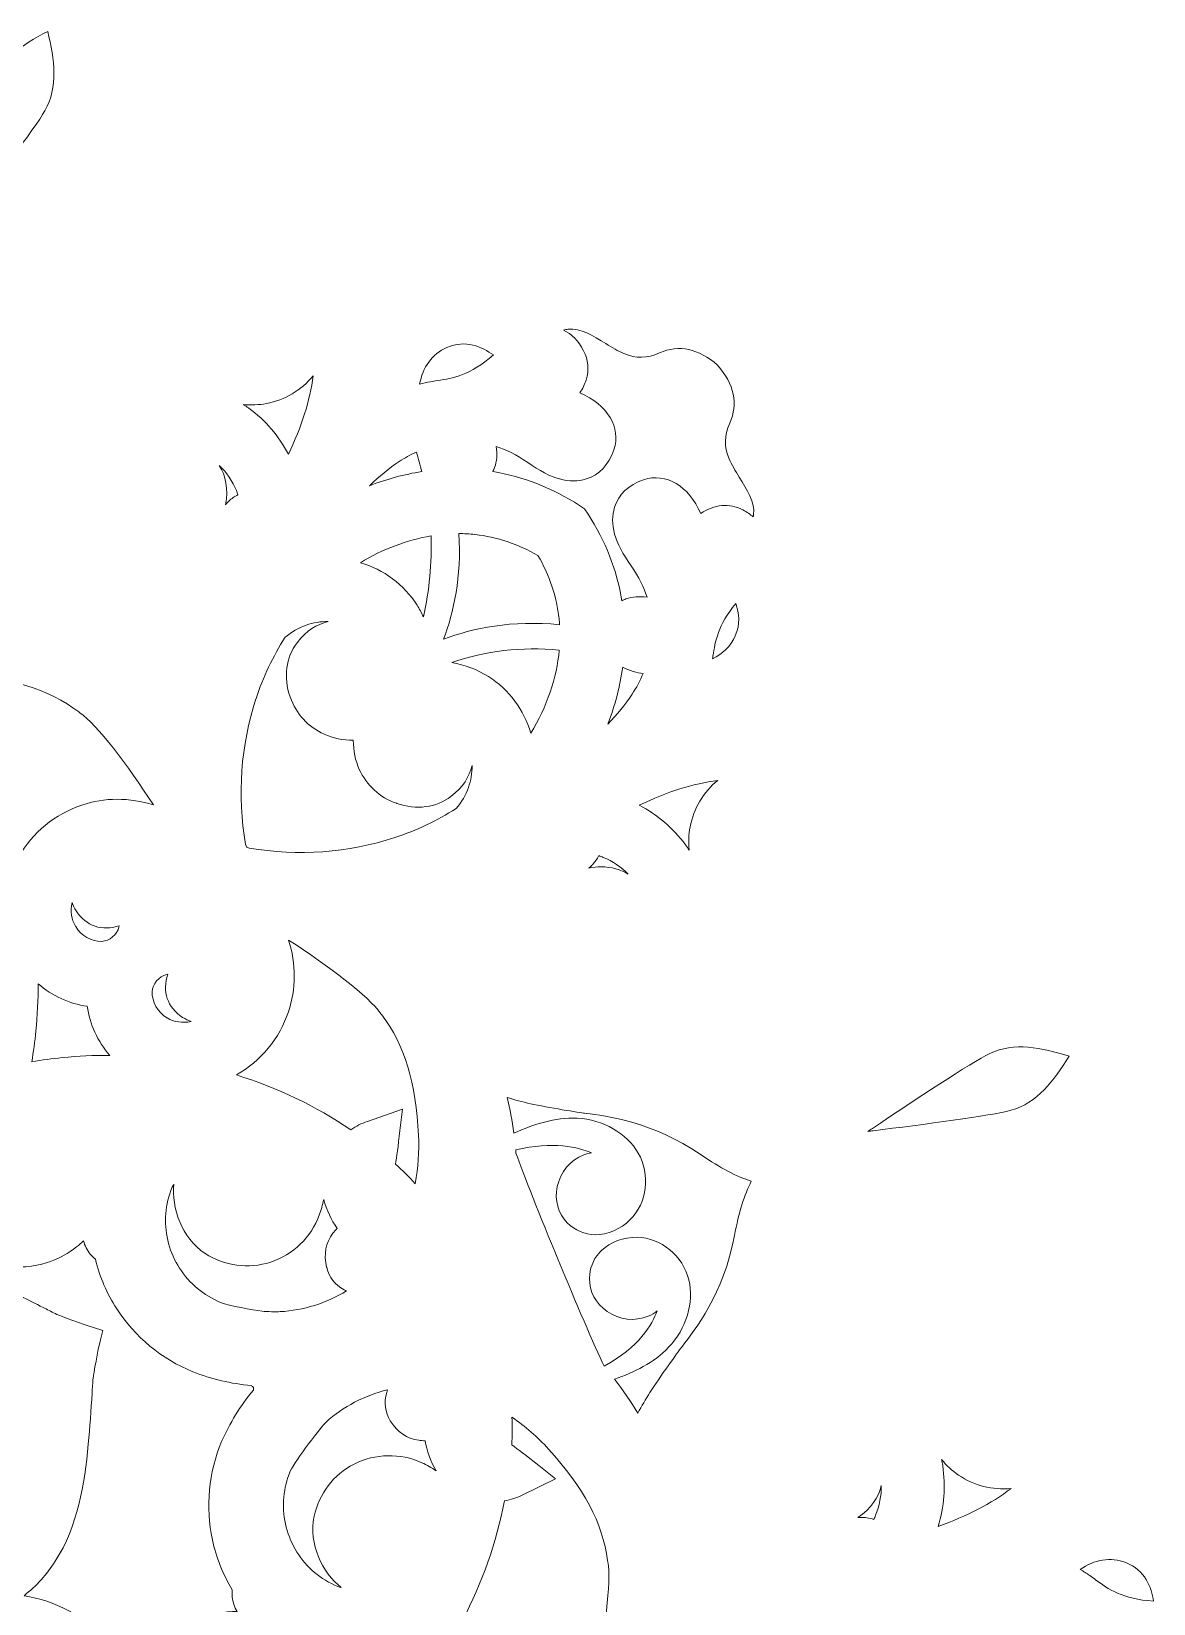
# Model space of a CAD drawing. Header units: millimetres. Extents: x -880 to 1612, y -870 to 417.
# Drawn here: x 778.9 to 946.5, y 113.9 to 348.9 of the extents above; entities that cross this region are included whole.
import ezdxf

# ---------------------------------------------------------------- set-up
doc = ezdxf.new("R2010")
doc.units = ezdxf.units.MM
doc.header["$MEASUREMENT"] = 0
doc.layers.add('Layer 6', color=7, linetype='Continuous')

msp = doc.modelspace()

# ---------------------------------------------------------------- linework, layer by layer
at = {"layer": 'Layer 6', "lineweight": 0}
for points, knots in [([(768.15, 320.44), (769.61, 327.78), (771.6, 337.83), (772.63, 340.76), (774, 344.61), (777.46, 346.84), (781.3, 348.86), (782.3, 344.63), (782.89, 340.55), (780.87, 337), (779.35, 334.31), (773.07, 326.2), (768.49, 320.29), (768.32, 320.07), (768.15, 319.85), (767.99, 319.63), (768.04, 319.9), (768.09, 320.17), (768.15, 320.44)], [0, 0, 0, 0, 1, 1, 1, 2, 2, 2, 3, 3, 3, 4, 4, 4, 5, 5, 5, 6, 6, 6, 6]), ([(864.69, 302.21), (865.63, 301.63), (866.53, 301.08), (867.4, 300.71), (869.21, 299.94), (870.85, 299.97), (872.74, 300.81), (875.62, 302.09), (878.54, 301.47), (881.4, 298.98), (883.89, 296.12), (884.51, 293.2), (883.23, 290.31), (882.39, 288.43), (882.36, 286.79), (883.13, 284.97), (883.5, 284.11), (884.05, 283.21), (884.63, 282.26), (885.79, 280.39), (886.98, 278.45), (886.78, 276.66), (886.77, 276.54), (886.75, 276.42), (886.73, 276.3), (886.28, 276.68), (885.77, 277.03), (885.19, 277.34), (885.19, 277.34), (885.14, 277.37), (885.14, 277.37), (883.16, 278.41), (880.9, 278.18), (878.87, 276.81), (877.09, 280.92), (873.69, 282.98), (870.33, 281.85), (868.08, 281.07), (866.63, 279.69), (866.01, 277.75), (865.21, 275.25), (865.99, 272.47), (868.47, 269), (869.67, 267.33), (870.41, 265.67), (870.86, 264.3), (869.74, 264.47), (868.66, 264.38), (867.7, 264.04), (867.5, 263.97), (867.3, 263.88), (867.1, 263.78), (866.36, 268.32), (864.62, 272.76), (862.04, 276.7), (862.04, 276.7), (861.52, 277.49), (861.52, 277.49), (861.52, 277.49), (860.74, 278.01), (860.74, 278.01), (856.78, 280.59), (852.34, 282.33), (847.81, 283.07), (847.91, 283.27), (848, 283.47), (848.07, 283.67), (848.41, 284.63), (848.5, 285.71), (848.33, 286.83), (849.7, 286.37), (851.37, 285.63), (853.04, 284.43), (856.51, 281.96), (859.29, 281.18), (861.78, 281.98), (863.73, 282.6), (865.11, 284.07), (865.9, 286.35), (867.02, 289.68), (864.95, 293.06), (860.82, 294.85), (861.24, 295.46), (861.55, 296.1), (861.75, 296.76), (862.22, 298.25), (862.08, 299.81), (861.38, 301.15), (860.6, 302.61), (859.6, 303.63), (858.37, 304.23), (858.6, 304.28), (858.84, 304.33), (859.09, 304.36), (860.87, 304.56), (862.81, 303.37), (864.69, 302.21)], [0, 0, 0, 0, 1, 1, 1, 2, 2, 2, 3, 3, 3, 4, 4, 4, 5, 5, 5, 6, 6, 6, 7, 7, 7, 8, 8, 8, 9, 9, 9, 10, 10, 10, 11, 11, 11, 12, 12, 12, 13, 13, 13, 14, 14, 14, 15, 15, 15, 16, 16, 16, 17, 17, 17, 18, 18, 18, 19, 19, 19, 20, 20, 20, 21, 21, 21, 22, 22, 22, 23, 23, 23, 24, 24, 24, 25, 25, 25, 26, 26, 26, 27, 27, 27, 28, 28, 28, 29, 29, 29, 30, 30, 30, 31, 31, 31, 32, 32, 32, 32]), ([(840.95, 301.62), (843.7, 302.85), (846.23, 301.7), (847.89, 300.51), (844.4, 297.43), (841.83, 297.03), (839.54, 296.68), (839.16, 296.62), (838.8, 296.57), (838.48, 296.51), (837.94, 296.41), (837.41, 296.28), (836.87, 296.15), (837.3, 298.65), (838.75, 300.64), (840.95, 301.62)], [0, 0, 0, 0, 1, 1, 1, 2, 2, 2, 3, 3, 3, 4, 4, 4, 5, 5, 5, 5]), ([(813.98, 293.25), (816.73, 293.76), (819.2, 295.27), (820.96, 297.38), (820.47, 293.69), (819.24, 289.82), (817.25, 285.67), (815.84, 288.38), (813.82, 290.73), (811.35, 292.56), (811.35, 292.56), (811.3, 292.6), (811.3, 292.6), (811.05, 292.77), (810.8, 292.94), (810.54, 293.1), (811.69, 292.99), (812.84, 293.04), (813.98, 293.25)], [0, 0, 0, 0, 1, 1, 1, 2, 2, 2, 3, 3, 3, 4, 4, 4, 5, 5, 5, 6, 6, 6, 6]), ([(833.81, 284.57), (834.64, 285.12), (835.5, 285.59), (836.38, 286), (836.69, 285.03), (836.96, 284.06), (837.2, 283.08), (834.59, 282.67), (831.95, 281.96), (829.38, 280.97), (830.81, 282.36), (832.28, 283.56), (833.81, 284.57)], [0, 0, 0, 0, 1, 1, 1, 2, 2, 2, 3, 3, 3, 4, 4, 4, 4]), ([(809.48, 280.23), (809.56, 280.03), (809.64, 279.82), (809.72, 279.6), (809.22, 279.36), (808.77, 279.04), (808.36, 278.66), (808.18, 278.49), (808.01, 278.32), (807.86, 278.13), (808.33, 280.46), (807.87, 282.48), (806.93, 284), (808.01, 282.95), (808.9, 281.65), (809.48, 280.23)], [0, 0, 0, 0, 1, 1, 1, 2, 2, 2, 3, 3, 3, 4, 4, 4, 5, 5, 5, 5]), ([(838.57, 273.47), (838.72, 269.42), (838.34, 265.37), (837.43, 261.38), (837.15, 261.99), (836.84, 262.57), (836.48, 263.13), (834.54, 266.19), (831.49, 268.46), (828.01, 269.46), (831.39, 271.5), (835.01, 272.86), (838.57, 273.47)], [0, 0, 0, 0, 1, 1, 1, 2, 2, 2, 3, 3, 3, 4, 4, 4, 4]), ([(842.74, 273.81), (843.55, 273.81), (844.35, 273.77), (845.14, 273.68), (845.14, 273.68), (845.16, 273.67), (845.16, 273.67), (848.39, 273.32), (851.64, 272.24), (854.56, 270.53), (856.27, 267.6), (857.36, 264.35), (857.71, 261.09), (857.75, 260.79), (857.77, 260.5), (857.79, 260.2), (850.65, 260.89), (844.83, 259.69), (840.44, 258.02), (841.99, 262.08), (843.13, 267.38), (842.74, 273.81)], [0, 0, 0, 0, 1, 1, 1, 2, 2, 2, 3, 3, 3, 4, 4, 4, 5, 5, 5, 6, 6, 6, 7, 7, 7, 7]), ([(884.04, 258.52), (883.35, 256.98), (882.16, 255.81), (880.65, 255.1), (880.67, 255.23), (880.69, 255.37), (880.71, 255.51), (881.05, 257.68), (881.43, 260.11), (884.11, 263.34), (884.65, 261.94), (884.82, 260.27), (884.04, 258.52)], [0, 0, 0, 0, 1, 1, 1, 2, 2, 2, 3, 3, 3, 4, 4, 4, 4]), ([(812.41, 249.1), (812.41, 249.1), (812.43, 249.14), (812.43, 249.14), (813.48, 252.36), (814.94, 255.45), (816.77, 258.31), (817.72, 259.12), (818.81, 259.75), (819.91, 260.13), (820.96, 260.5), (822.1, 260.68), (823.2, 260.68), (821.42, 260.18), (820.07, 259.46), (818.55, 257.49), (816.89, 255.33), (816.51, 252.39), (817.51, 249.4), (817.51, 249.4), (817.53, 249.35), (817.53, 249.35), (818.39, 246.91), (820.24, 244.9), (822.61, 243.82), (823.93, 243.23), (825.43, 242.92), (826.96, 242.93), (826.96, 241.38), (827.26, 239.89), (827.86, 238.55), (828.93, 236.2), (830.94, 234.36), (833.39, 233.5), (833.39, 233.5), (833.45, 233.47), (833.45, 233.47), (836.42, 232.48), (839.37, 232.86), (841.53, 234.52), (843.48, 236.02), (844.2, 237.37), (844.71, 239.16), (844.72, 238.04), (844.53, 236.91), (844.16, 235.85), (843.78, 234.77), (843.16, 233.69), (842.34, 232.73), (839.48, 230.91), (836.39, 229.45), (833.16, 228.39), (826.22, 226.1), (818.7, 225.56), (811.42, 226.82), (811.28, 226.87), (811.13, 226.91), (810.99, 226.96), (810.95, 227.1), (810.9, 227.24), (810.86, 227.38), (809.59, 234.67), (810.13, 242.17), (812.41, 249.1)], [0, 0, 0, 0, 1, 1, 1, 2, 2, 2, 3, 3, 3, 4, 4, 4, 5, 5, 5, 6, 6, 6, 7, 7, 7, 8, 8, 8, 9, 9, 9, 10, 10, 10, 11, 11, 11, 12, 12, 12, 13, 13, 13, 14, 14, 14, 15, 15, 15, 16, 16, 16, 17, 17, 17, 18, 18, 18, 19, 19, 19, 20, 20, 20, 21, 21, 21, 21]), ([(853.49, 243.98), (852.5, 247.45), (850.24, 250.5), (847.17, 252.44), (845.49, 253.51), (843.62, 254.21), (841.66, 254.53), (846.67, 256.32), (852.12, 256.93), (857.74, 256.39), (857.36, 252.25), (855.9, 247.96), (853.49, 243.98)], [0, 0, 0, 0, 1, 1, 1, 2, 2, 2, 3, 3, 3, 4, 4, 4, 4]), ([(865, 245.35), (866.08, 248.15), (866.83, 251.02), (867.22, 253.86), (868.25, 253.31), (869.35, 253.04), (870.27, 252.88), (869.82, 251.82), (869.27, 250.79), (868.61, 249.79), (867.6, 248.25), (866.4, 246.78), (865, 245.35)], [0, 0, 0, 0, 1, 1, 1, 2, 2, 2, 3, 3, 3, 4, 4, 4, 4]), ([(785.92, 247.16), (785.92, 247.16), (786.09, 247.03), (786.09, 247.03), (788.68, 245.27), (793.22, 239.22), (797.1, 233.25), (793.52, 234.38), (789.74, 234.39), (786.39, 233.24), (782.44, 231.94), (778.99, 229.09), (776.93, 225.46), (775.06, 231.51), (772.31, 237.26), (768.73, 242.57), (769.28, 243.33), (769.7, 244.15), (770, 245.03), (770, 245.03), (771.82, 250.29), (771.82, 250.29), (771.82, 250.29), (768.65, 249.91), (768.65, 249.91), (766.21, 249.62), (764.61, 249.41), (763.61, 249.24), (762.69, 250.25), (761.71, 251.24), (760.68, 252.19), (763.1, 252.62), (765.52, 252.79), (767.91, 252.68), (775.73, 252.32), (781.45, 250.57), (785.92, 247.16)], [0, 0, 0, 0, 1, 1, 1, 2, 2, 2, 3, 3, 3, 4, 4, 4, 5, 5, 5, 6, 6, 6, 7, 7, 7, 8, 8, 8, 9, 9, 9, 10, 10, 10, 11, 11, 11, 12, 12, 12, 12]), ([(881.42, 236.93), (879.3, 235.18), (877.8, 232.71), (877.29, 229.97), (877.07, 228.82), (877.02, 227.66), (877.14, 226.5), (876.97, 226.77), (876.8, 227.03), (876.61, 227.29), (876.61, 227.29), (876.59, 227.32), (876.59, 227.32), (874.76, 229.8), (872.41, 231.81), (869.7, 233.22), (873.87, 235.22), (877.75, 236.45), (881.42, 236.93)], [0, 0, 0, 0, 1, 1, 1, 2, 2, 2, 3, 3, 3, 4, 4, 4, 5, 5, 5, 6, 6, 6, 6]), ([(707.45, 221.88), (712.34, 220.82), (717.57, 221.31), (722.17, 223.27), (724.89, 224.44), (727.46, 226.03), (729.81, 227.99), (729.95, 227.99), (730.09, 228), (730.23, 228.01), (730.33, 227.91), (730.42, 227.8), (730.51, 227.69), (730.79, 224.65), (731.49, 221.7), (732.59, 218.93), (734.45, 214.31), (737.8, 210.28), (741.99, 207.57), (744.26, 206.1), (746.74, 205.04), (749.38, 204.39), (749.61, 204.11), (749.87, 203.85), (750.15, 203.63), (750.74, 203.14), (751.43, 202.8), (752.16, 202.61), (751.83, 202.28), (751.52, 201.93), (751.22, 201.55), (750.2, 200.26), (749.58, 199.01), (749.24, 198.17), (748.71, 196.84), (748.1, 194.72), (748.27, 192.15), (748.38, 190.33), (748.98, 186.86), (751.84, 184.08), (754.33, 181.58), (758.02, 180.28), (761.44, 180.66), (762.03, 180.71), (762.62, 180.81), (763.2, 180.96), (763.2, 180.96), (762.03, 178), (762.03, 178), (762.03, 178), (764.99, 179.17), (764.99, 179.17), (764.84, 178.59), (764.74, 178.02), (764.7, 177.45), (764.31, 173.99), (765.61, 170.3), (768.09, 167.83), (770.9, 164.95), (774.34, 164.35), (776.14, 164.24), (778.75, 164.07), (780.89, 164.68), (782.23, 165.22), (783.05, 165.56), (784.31, 166.18), (785.61, 167.21), (785.97, 167.5), (786.32, 167.8), (786.64, 168.12), (786.83, 167.39), (787.18, 166.7), (787.66, 166.12), (787.89, 165.83), (788.14, 165.58), (788.42, 165.35), (789.07, 162.71), (790.13, 160.23), (791.6, 157.97), (794.31, 153.77), (798.35, 150.42), (802.99, 148.54), (805.74, 147.45), (808.68, 146.76), (811.73, 146.48), (811.83, 146.39), (811.94, 146.29), (812.05, 146.2), (812.04, 146.06), (812.03, 145.92), (812.02, 145.78), (810.06, 143.42), (808.47, 140.85), (807.28, 138.11), (805.34, 133.53), (804.85, 128.31), (805.91, 123.43), (806.47, 120.79), (807.47, 118.28), (808.88, 115.96), (808.84, 115.6), (808.84, 115.23), (808.88, 114.87), (808.96, 114.11), (809.2, 113.38), (809.59, 112.74), (809.12, 112.73), (808.65, 112.7), (808.18, 112.65), (806.55, 112.46), (805.22, 112.01), (804.39, 111.66), (803.07, 111.1), (801.14, 110.02), (799.44, 108.08), (798.39, 106.9), (796.72, 104.56), (796.33, 101.34), (793.12, 105.83), (789.4, 110.2), (784.35, 112.88), (782.28, 113.97), (780.06, 114.71), (777.75, 115.07), (779.59, 116.53), (781.15, 118.25), (782.42, 120.23), (785.8, 125.49), (786.79, 131.73), (787.36, 137.7), (787.6, 140.24), (787.76, 142.83), (787.92, 145.34), (787.92, 145.34), (787.92, 145.41), (787.92, 145.41), (787.97, 146.13), (788.02, 146.87), (788.06, 147.61), (788.15, 148.1), (788.81, 151.92), (789.16, 153.32), (789.16, 153.32), (789.51, 154.73), (789.51, 154.73), (789.51, 154.73), (788.11, 155.15), (788.11, 155.15), (786.73, 155.56), (783.09, 156.94), (782.63, 157.12), (782.02, 157.43), (781.42, 157.74), (780.81, 158.04), (780.81, 158.04), (780.6, 158.15), (780.6, 158.15), (778.37, 159.29), (776.07, 160.47), (773.75, 161.55), (768.33, 164.1), (762.45, 166.43), (756.2, 166.2), (753.86, 166.11), (751.57, 165.64), (749.39, 164.8), (750.25, 166.98), (750.75, 169.26), (750.86, 171.6), (751.15, 177.84), (748.89, 183.75), (746.4, 189.2), (745.33, 191.53), (744.18, 193.85), (743.06, 196.1), (742.73, 196.76), (742.39, 197.44), (742.06, 198.13), (741.9, 198.57), (740.98, 201.2), (740.61, 202.2), (740.61, 202.2), (740.18, 203.37), (740.18, 203.37), (740.18, 203.37), (738.94, 203.17), (738.94, 203.17), (737.89, 203.01), (735.13, 202.52), (734.68, 202.43), (733.96, 202.39), (733.24, 202.36), (732.51, 202.32), (732.51, 202.32), (732.42, 202.31), (732.42, 202.31), (729.92, 202.19), (727.33, 202.05), (724.78, 201.84), (718.81, 201.33), (712.55, 200.4), (707.25, 197.08), (705.27, 195.84), (703.53, 194.29), (702.05, 192.47), (701.71, 194.78), (701, 197), (699.93, 199.09), (697.06, 204.64), (692.15, 208.62), (687.27, 212.1), (687.06, 212.24), (686.86, 212.39), (686.65, 212.54), (689.22, 213.14), (691.08, 214.49), (692.09, 215.39), (694.05, 217.11), (695.13, 219.04), (695.7, 220.37), (696.04, 221.2), (696.49, 222.52), (696.69, 224.18), (696.74, 224.64), (696.76, 225.1), (696.77, 225.55), (697.42, 225.17), (698.14, 224.93), (698.89, 224.85), (699.25, 224.81), (699.62, 224.81), (699.99, 224.85), (702.31, 223.44), (704.81, 222.44), (707.45, 221.88)], [0, 0, 0, 0, 1, 1, 1, 2, 2, 2, 3, 3, 3, 4, 4, 4, 5, 5, 5, 6, 6, 6, 7, 7, 7, 8, 8, 8, 9, 9, 9, 10, 10, 10, 11, 11, 11, 12, 12, 12, 13, 13, 13, 14, 14, 14, 15, 15, 15, 16, 16, 16, 17, 17, 17, 18, 18, 18, 19, 19, 19, 20, 20, 20, 21, 21, 21, 22, 22, 22, 23, 23, 23, 24, 24, 24, 25, 25, 25, 26, 26, 26, 27, 27, 27, 28, 28, 28, 29, 29, 29, 30, 30, 30, 31, 31, 31, 32, 32, 32, 33, 33, 33, 34, 34, 34, 35, 35, 35, 36, 36, 36, 37, 37, 37, 38, 38, 38, 39, 39, 39, 40, 40, 40, 41, 41, 41, 42, 42, 42, 43, 43, 43, 44, 44, 44, 45, 45, 45, 46, 46, 46, 47, 47, 47, 48, 48, 48, 49, 49, 49, 50, 50, 50, 51, 51, 51, 52, 52, 52, 53, 53, 53, 54, 54, 54, 55, 55, 55, 56, 56, 56, 57, 57, 57, 58, 58, 58, 59, 59, 59, 60, 60, 60, 61, 61, 61, 62, 62, 62, 63, 63, 63, 64, 64, 64, 65, 65, 65, 66, 66, 66, 67, 67, 67, 68, 68, 68, 69, 69, 69, 70, 70, 70, 71, 71, 71, 72, 72, 72, 73, 73, 73, 74, 74, 74, 75, 75, 75, 76, 76, 76, 77, 77, 77, 78, 78, 78, 78]), ([(863.98, 224.01), (863.4, 224.01), (862.79, 223.95), (862.16, 223.82), (862.35, 223.98), (862.53, 224.15), (862.69, 224.33), (863.08, 224.74), (863.39, 225.19), (863.63, 225.68), (863.86, 225.6), (864.09, 225.52), (864.31, 225.42), (865.71, 224.85), (867, 223.97), (868.04, 222.89), (866.94, 223.58), (865.56, 224.01), (863.98, 224.01)], [0, 0, 0, 0, 1, 1, 1, 2, 2, 2, 3, 3, 3, 4, 4, 4, 5, 5, 5, 6, 6, 6, 6]), ([(784.93, 218.68), (785.08, 218.24), (785.28, 217.82), (785.54, 217.42), (785.54, 217.42), (785.54, 217.42), (785.54, 217.42), (787.03, 215.13), (789.42, 214.34), (791.99, 215.21), (791.99, 215.19), (791.98, 215.17), (791.98, 215.15), (791.98, 215.15), (791.94, 215.03), (791.94, 215.03), (791.69, 213.89), (790.51, 212.9), (789.36, 212.87), (787.85, 212.82), (786.3, 213.71), (785.47, 215.09), (785.47, 215.09), (785.44, 215.14), (785.44, 215.14), (784.82, 216.13), (784.65, 217.41), (784.93, 218.68)], [0, 0, 0, 0, 1, 1, 1, 2, 2, 2, 3, 3, 3, 4, 4, 4, 5, 5, 5, 6, 6, 6, 7, 7, 7, 8, 8, 8, 9, 9, 9, 9]), ([(836.71, 183.88), (836.82, 181.5), (836.65, 179.07), (836.22, 176.65), (835.27, 177.68), (834.28, 178.66), (833.27, 179.58), (833.44, 180.58), (833.65, 182.18), (833.93, 184.61), (833.93, 184.61), (834.31, 187.77), (834.31, 187.77), (834.31, 187.77), (829.06, 185.97), (829.06, 185.97), (828.19, 185.67), (827.36, 185.25), (826.6, 184.7), (821.29, 188.28), (815.55, 191.02), (809.49, 192.9), (813.11, 194.95), (815.96, 198.39), (817.26, 202.33), (818.42, 205.7), (818.41, 209.49), (817.29, 213.07), (823.25, 209.18), (829.3, 204.65), (831.07, 202.06), (831.07, 202.06), (831.21, 201.87), (831.21, 201.87), (834.61, 197.42), (836.35, 191.7), (836.71, 183.88)], [0, 0, 0, 0, 1, 1, 1, 2, 2, 2, 3, 3, 3, 4, 4, 4, 5, 5, 5, 6, 6, 6, 7, 7, 7, 8, 8, 8, 9, 9, 9, 10, 10, 10, 11, 11, 11, 12, 12, 12, 12]), ([(799.09, 207.92), (799.09, 207.92), (799.21, 207.95), (799.21, 207.95), (799.22, 207.95), (799.23, 207.96), (799.24, 207.96), (798.37, 205.39), (799.16, 202.99), (801.45, 201.51), (801.86, 201.25), (802.28, 201.04), (802.71, 200.9), (801.45, 200.62), (800.16, 200.79), (799.15, 201.42), (799.15, 201.42), (799.1, 201.45), (799.1, 201.45), (797.73, 202.27), (796.85, 203.83), (796.9, 205.35), (796.93, 206.48), (797.93, 207.66), (799.09, 207.92)], [0, 0, 0, 0, 1, 1, 1, 2, 2, 2, 3, 3, 3, 4, 4, 4, 5, 5, 5, 6, 6, 6, 7, 7, 7, 8, 8, 8, 8]), ([(787.21, 203.18), (787.57, 200.48), (788.75, 197.92), (790.57, 195.82), (788.2, 195.84), (785.82, 195.73), (783.47, 195.49), (781.95, 195.34), (780.42, 195.13), (778.9, 194.86), (779.16, 196.39), (779.37, 197.92), (779.52, 199.45), (779.76, 201.8), (779.87, 204.17), (779.85, 206.54), (781.95, 204.72), (784.51, 203.54), (787.21, 203.18)], [0, 0, 0, 0, 1, 1, 1, 2, 2, 2, 3, 3, 3, 4, 4, 4, 5, 5, 5, 6, 6, 6, 6]), ([(904.53, 184.92), (910.76, 189.07), (919.27, 194.77), (922.07, 196.1), (925.75, 197.86), (929.78, 196.99), (933.93, 195.7), (931.64, 192.01), (929.17, 188.71), (925.24, 187.62), (922.25, 186.8), (912.08, 185.5), (904.66, 184.56), (904.38, 184.52), (904.11, 184.49), (903.85, 184.45), (904.07, 184.61), (904.3, 184.76), (904.53, 184.92)], [0, 0, 0, 0, 1, 1, 1, 2, 2, 2, 3, 3, 3, 4, 4, 4, 5, 5, 5, 6, 6, 6, 6]), ([(853.42, 188.61), (853.42, 188.61), (853.42, 188.61), (853.42, 188.61), (855.96, 188.04), (860.92, 187.27), (861.5, 187.18), (861.5, 187.18), (861.76, 187.15), (861.76, 187.15), (864.72, 186.79), (871.63, 185.95), (878.92, 180.97), (881.83, 178.99), (884.26, 177.71), (886.44, 177.02), (885.39, 174.98), (884.57, 172.36), (883.92, 168.89), (882.29, 160.22), (877.99, 154.74), (876.15, 152.39), (876.15, 152.39), (875.96, 152.14), (875.96, 152.14), (875.62, 151.69), (872.66, 147.63), (871.29, 145.47), (870.64, 144.45), (870.04, 143.41), (869.49, 142.34), (868.47, 144.07), (867.3, 145.77), (866, 147.42), (868.94, 148.49), (871.81, 149.82), (874.08, 152.2), (876.73, 154.98), (877.92, 158.93), (877.11, 162.26), (876.23, 165.88), (872.98, 168.56), (869.38, 168.64), (867.34, 168.68), (865.4, 167.97), (864.06, 166.68), (863.92, 166.55), (863.8, 166.42), (863.68, 166.29), (862.77, 165.24), (862.28, 163.95), (862.25, 162.51), (862.22, 160.54), (863.17, 158.73), (864.88, 157.56), (866.69, 156.31), (869.05, 156.03), (871.03, 156.83), (871.57, 157.05), (872.01, 157.33), (872.37, 157.66), (871.65, 155.65), (869.68, 152.24), (864.45, 149.37), (861.47, 155.59), (853.44, 175), (851.27, 181.22), (851.26, 181.38), (851.24, 181.54), (851.23, 181.7), (856.83, 183.03), (860.61, 182.1), (862.58, 181.27), (862.2, 181.23), (861.8, 181.14), (861.4, 180.98), (859.41, 180.19), (857.89, 178.37), (857.43, 176.21), (857.01, 174.19), (857.55, 172.22), (858.94, 170.81), (860.08, 169.66), (861.52, 169.04), (863.12, 169.03), (864.98, 169.02), (866.88, 169.84), (868.33, 171.28), (870.88, 173.81), (871.39, 177.99), (869.54, 181.22), (867.84, 184.2), (864.26, 186.24), (860.42, 186.43), (857.01, 186.6), (853.93, 185.51), (850.97, 184.21), (850.72, 186.05), (850.38, 187.83), (849.93, 189.55), (851.08, 189.18), (852.25, 188.87), (853.42, 188.61)], [0, 0, 0, 0, 1, 1, 1, 2, 2, 2, 3, 3, 3, 4, 4, 4, 5, 5, 5, 6, 6, 6, 7, 7, 7, 8, 8, 8, 9, 9, 9, 10, 10, 10, 11, 11, 11, 12, 12, 12, 13, 13, 13, 14, 14, 14, 15, 15, 15, 16, 16, 16, 17, 17, 17, 18, 18, 18, 19, 19, 19, 20, 20, 20, 21, 21, 21, 22, 22, 22, 23, 23, 23, 24, 24, 24, 25, 25, 25, 26, 26, 26, 27, 27, 27, 28, 28, 28, 29, 29, 29, 30, 30, 30, 31, 31, 31, 32, 32, 32, 33, 33, 33, 34, 34, 34, 34]), ([(804.83, 166.23), (807.72, 164.35), (811.28, 163.87), (814.61, 164.93), (817.95, 166.03), (820.67, 168.65), (821.86, 171.93), (822.15, 172.71), (822.38, 173.5), (822.53, 174.31), (822.99, 172.68), (823.66, 171.22), (824.55, 169.97), (824.32, 169.74), (824.1, 169.5), (823.91, 169.24), (822.84, 167.81), (822.52, 166.11), (822.97, 164.18), (822.97, 164.18), (822.99, 164.12), (822.99, 164.12), (823.34, 162.7), (824.26, 161.52), (825.58, 160.81), (825.71, 160.74), (825.83, 160.68), (825.96, 160.62), (822.95, 158.8), (819.49, 157.71), (816.02, 157.53), (815.45, 157.49), (814.12, 157.54), (813.33, 157.58), (811.86, 157.79), (808.47, 158.39), (807.12, 158.92), (804.62, 159.93), (802.44, 161.75), (800.98, 164.03), (799.52, 166.29), (798.78, 169.01), (798.91, 171.71), (798.96, 173.04), (799.23, 174.36), (799.7, 175.62), (799.82, 175.95), (799.98, 176.28), (800.16, 176.6), (799.76, 173.08), (801.28, 168.56), (804.83, 166.23)], [0, 0, 0, 0, 1, 1, 1, 2, 2, 2, 3, 3, 3, 4, 4, 4, 5, 5, 5, 6, 6, 6, 7, 7, 7, 8, 8, 8, 9, 9, 9, 10, 10, 10, 11, 11, 11, 12, 12, 12, 13, 13, 13, 14, 14, 14, 15, 15, 15, 16, 16, 16, 17, 17, 17, 17]), ([(837.69, 138.24), (837.95, 136.73), (838.5, 135.22), (839.34, 133.74), (838.66, 134.2), (837.95, 134.6), (837.2, 134.94), (834.02, 136.42), (830.23, 136.35), (827.07, 134.75), (823.99, 133.16), (821.82, 130.31), (821.11, 126.94), (820.24, 122.77), (822.37, 118.5), (825.14, 116.29), (824.79, 116.39), (824.46, 116.51), (824.15, 116.65), (822.9, 117.23), (821.77, 117.98), (820.78, 118.89), (818.79, 120.69), (817.39, 123.15), (816.82, 125.8), (816.25, 128.43), (816.5, 131.23), (817.54, 133.68), (818.24, 135.29), (822.35, 140.51), (822.88, 141.02), (825.45, 143.33), (828.66, 145), (832.08, 145.84), (832.03, 145.71), (831.99, 145.58), (831.95, 145.44), (831.52, 144), (831.71, 142.5), (832.49, 141.21), (833.53, 139.53), (834.96, 138.55), (836.73, 138.3), (837.04, 138.25), (837.37, 138.23), (837.69, 138.24)], [0, 0, 0, 0, 1, 1, 1, 2, 2, 2, 3, 3, 3, 4, 4, 4, 5, 5, 5, 6, 6, 6, 7, 7, 7, 8, 8, 8, 9, 9, 9, 10, 10, 10, 11, 11, 11, 12, 12, 12, 13, 13, 13, 14, 14, 14, 15, 15, 15, 15]), ([(849.56, 129.26), (850.48, 129.42), (851.36, 129.7), (852.2, 130.11), (852.2, 130.11), (857.19, 132.55), (857.19, 132.55), (857.19, 132.55), (854.69, 134.52), (854.69, 134.52), (852.76, 136.03), (851.48, 137.02), (850.65, 137.61), (850.72, 138.97), (850.73, 140.36), (850.67, 141.76), (852.69, 140.36), (854.52, 138.76), (856.13, 137), (861.41, 131.22), (864.21, 125.93), (864.96, 120.34), (864.96, 120.34), (864.99, 120.15), (864.99, 120.15), (865.57, 117.07), (864.5, 109.59), (863.03, 102.62), (861.3, 105.95), (858.63, 108.63), (855.45, 110.18), (853.12, 111.36), (850.47, 111.98), (847.79, 111.98), (846.23, 111.98), (844.72, 111.78), (843.26, 111.37), (846.22, 116.98), (848.33, 122.98), (849.56, 129.26)], [0, 0, 0, 0, 1, 1, 1, 2, 2, 2, 3, 3, 3, 4, 4, 4, 5, 5, 5, 6, 6, 6, 7, 7, 7, 8, 8, 8, 9, 9, 9, 10, 10, 10, 11, 11, 11, 12, 12, 12, 13, 13, 13, 13]), ([(915.04, 134.5), (915.04, 134.5), (915.04, 134.54), (915.04, 134.54), (914.99, 134.84), (914.93, 135.14), (914.86, 135.44), (915.59, 134.55), (916.44, 133.76), (917.4, 133.11), (919.7, 131.53), (922.5, 130.85), (925.25, 131.1), (922.29, 128.84), (918.69, 126.97), (914.34, 125.44), (915.26, 128.36), (915.5, 131.45), (915.04, 134.5)], [0, 0, 0, 0, 1, 1, 1, 2, 2, 2, 3, 3, 3, 4, 4, 4, 5, 5, 5, 6, 6, 6, 6]), ([(905.86, 131.56), (905.89, 130.05), (905.6, 128.5), (905, 127.09), (904.92, 126.88), (904.83, 126.68), (904.73, 126.47), (904.21, 126.65), (903.67, 126.75), (903.11, 126.77), (903.03, 126.77), (902.95, 126.77), (902.87, 126.77), (902.7, 126.77), (902.54, 126.77), (902.37, 126.75), (904.36, 128.06), (905.46, 129.82), (905.86, 131.56)], [0, 0, 0, 0, 1, 1, 1, 2, 2, 2, 3, 3, 3, 4, 4, 4, 5, 5, 5, 6, 6, 6, 6]), ([(942.41, 120.03), (945.26, 118.95), (946.23, 116.29), (946.55, 114.27), (941.88, 114.55), (939.76, 116.09), (937.89, 117.46), (937.58, 117.69), (937.29, 117.91), (937.02, 118.09), (936.56, 118.41), (936.08, 118.71), (935.6, 118.99), (937.68, 120.5), (940.14, 120.9), (942.41, 120.03)], [0, 0, 0, 0, 1, 1, 1, 2, 2, 2, 3, 3, 3, 4, 4, 4, 5, 5, 5, 5])]:
    msp.add_open_spline(points, degree=3, knots=knots, dxfattribs=at)

doc.saveas('drawing.dxf')
